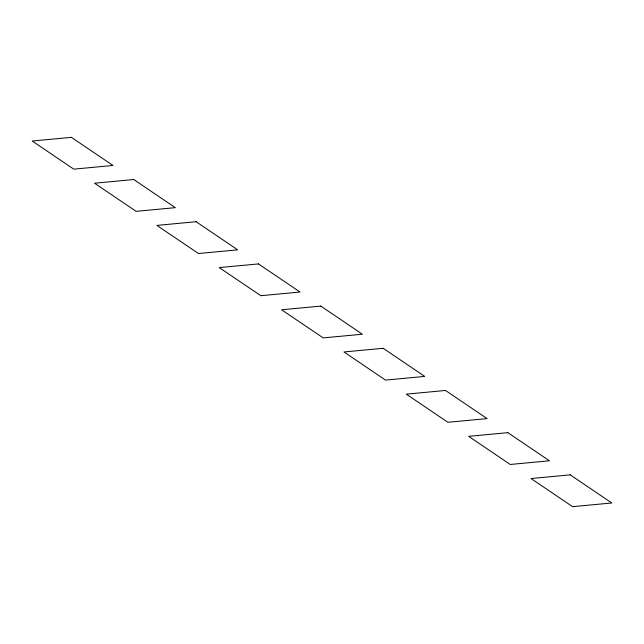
<?xml version="1.0" encoding="UTF-8"?>
<svg xmlns="http://www.w3.org/2000/svg" width="644" height="644" viewBox="0 0 644 644"><rect width="100%" height="100%" fill="white"/><g stroke="black" fill="none" stroke-linecap="round" stroke-linejoin="round"><path stroke-width="0.97" d="M71.404 137.341L32.2 141.02L73.77 169.147L112.974 165.468L71.404 137.341M133.759 179.531L94.555 183.21L136.126 211.337L175.329 207.658L133.759 179.531M196.114 221.721L156.903 225.4L198.473 253.527L237.684 249.848L196.114 221.721M258.469 263.911L219.258 267.59L260.828 295.709L300.032 292.038L258.469 263.911M320.817 306.101L281.613 309.772L323.183 337.899L362.387 334.228L320.817 306.101M383.172 348.291L343.968 351.962L385.531 380.089L424.742 376.41L383.172 348.291M445.527 390.473L406.316 394.152L447.886 422.279L487.097 418.6L445.527 390.473M507.875 432.663L468.671 436.342L510.241 464.469L549.445 460.79L507.875 432.663M570.23 474.853L531.026 478.532L572.596 506.659L611.8 502.98L570.23 474.853"/></g></svg>
